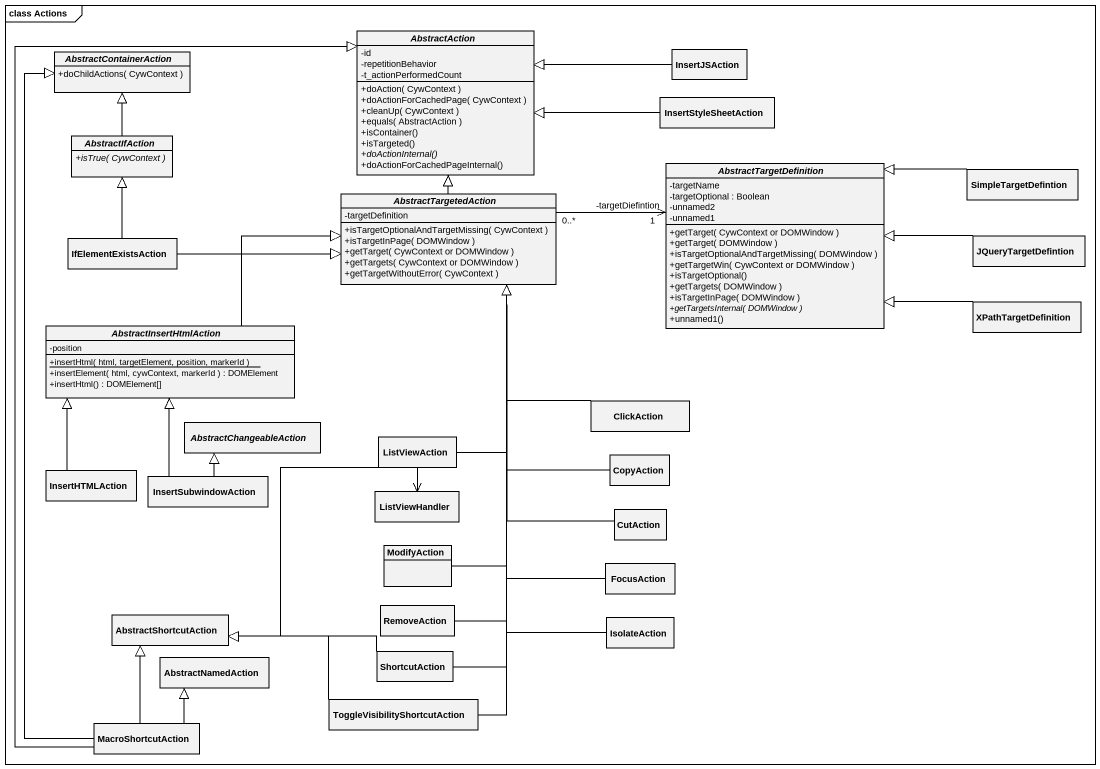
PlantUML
@startuml
mainframe class Actions
hide circle
hide empty members
skinparam classAttributeIconSize 0
abstract class AbstractAction {
  -id
  -repetitionBehavior
  -t_actionPerformedCount
  +doAction( CywContext )
  +doActionForCachedPage( CywContext )
  +cleanUp( CywContext )
  +equals( AbstractAction )
  +isContainer()
  +isTargeted()
  {abstract} +doActionInternal()
  +doActionForCachedPageInternal()
}
abstract class AbstractContainerAction {
  +doChildActions( CywContext )
}
class InsertJSAction
class InsertStyleSheetAction
abstract class AbstractIfAction {
  {abstract} +isTrue( CywContext )
}
abstract class AbstractTargetedAction {
  -targetDefinition
  +isTargetOptionalAndTargetMissing( CywContext )
  +isTargetInPage( DOMWindow )
  +getTarget( CywContext or DOMWindow )
  +getTargets( CywContext or DOMWindow )
  +getTargetWithoutError( CywContext )
}
abstract class AbstractTargetDefinition {
  -targetName
  -targetOptional : Boolean
  -unnamed2
  -unnamed1
  +getTarget( CywContext or DOMWindow )
  +getTarget( DOMWindow )
  +isTargetOptionalAndTargetMissing( DOMWindow )
  +getTargetWin( CywContext or DOMWindow )
  +isTargetOptional()
  +getTargets( DOMWindow )
  +isTargetInPage( DOMWindow )
  {abstract} +getTargetsInternal( DOMWindow )
  +unnamed1()
}
class SimpleTargetDefintion
class IfElementExistsAction
class JQueryTargetDefintion
class XPathTargetDefinition
abstract class AbstractInsertHtmlAction {
  -position
  {static} +insertHtml( html, targetElement, position, markerId )
  +insertElement( html, cywContext, markerId ) : DOMElement
  +insertHtml() : DOMElement[]
}
abstract class AbstractChangeableAction
class ClickAction
class ListViewAction
class CopyAction
class InsertHTMLAction
class InsertSubwindowAction
class ListViewHandler
class CutAction
class ModifyAction
class FocusAction
class AbstractShortcutAction
class RemoveAction
class IsolateAction
class AbstractNamedAction
class ShortcutAction
class MacroShortcutAction
class "ToggleVisibilityShortcutAction" as ToggleVisibilityShortcutActi
InsertJSAction -left-|> AbstractAction
InsertStyleSheetAction -left-|> AbstractAction
AbstractIfAction -up-|> AbstractContainerAction
AbstractTargetedAction -up-|> AbstractAction
AbstractTargetedAction "0..*" -right-> "1\n-targetDiefintion" AbstractTargetDefinition
SimpleTargetDefintion -left-|> AbstractTargetDefinition
IfElementExistsAction -up-|> AbstractIfAction
IfElementExistsAction -right-|> AbstractTargetedAction
JQueryTargetDefintion -left-|> AbstractTargetDefinition
XPathTargetDefinition -left-|> AbstractTargetDefinition
AbstractInsertHtmlAction -right-|> AbstractTargetedAction
ClickAction -up-|> AbstractTargetedAction
ListViewAction -up-|> AbstractTargetedAction
ListViewAction --> ListViewHandler
ListViewAction --|> AbstractShortcutAction
CopyAction -up-|> AbstractTargetedAction
InsertHTMLAction -up-|> AbstractInsertHtmlAction
InsertSubwindowAction -up-|> AbstractInsertHtmlAction
InsertSubwindowAction -up-|> AbstractChangeableAction
CutAction -up-|> AbstractTargetedAction
ModifyAction -up-|> AbstractTargetedAction
FocusAction -up-|> AbstractTargetedAction
RemoveAction -up-|> AbstractTargetedAction
IsolateAction -up-|> AbstractTargetedAction
ShortcutAction -up-|> AbstractTargetedAction
ShortcutAction -left-|> AbstractShortcutAction
MacroShortcutAction -up-|> AbstractAction
MacroShortcutAction -up-|> AbstractContainerAction
MacroShortcutAction -up-|> AbstractShortcutAction
MacroShortcutAction -up-|> AbstractNamedAction
ToggleVisibilityShortcutActi -up-|> AbstractTargetedAction
ToggleVisibilityShortcutActi -left-|> AbstractShortcutAction
@enduml
